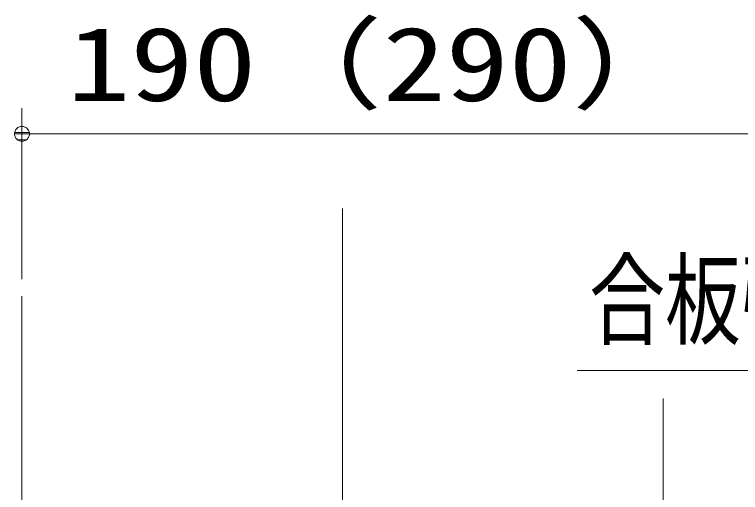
# Model space of a CAD drawing. Units: millimetres on the paper. Extents: x -305 to 305, y -152 to 152.
# Drawn here: x -40.09 to -11.78, y 91.63 to 110.27 of the extents above; entities that cross this region are included whole.
import ezdxf
from ezdxf.enums import TextEntityAlignment as Align

# ---------------------------------------------------------------- set-up
doc = ezdxf.new("R2010")
doc.units = ezdxf.units.MM
doc.linetypes.add('LONG_CHAIN', pattern=[21, 18, -1, 1, -1])
doc.layers.add('0-1_RV', color=7, linetype='Continuous', lineweight=9)
doc.layers.add('0-2_0', color=7, linetype='Continuous', lineweight=9)
doc.styles.add('ＭＳ ゴシック', font='')
doc.styles.get('ＭＳ ゴシック').set_extended_font_data('MS Gothic')

# ---------------------------------------------------------------- blocks, each defined once
blk = doc.blocks.new('_DOTSMALL')
at = {"layer": '0-2_0'}
for p, q in [((0.0746, 0.1), (-0.0746, 0.1)), ((0.1223, -0.0248), (-0.1223, -0.0248))]:
    blk.add_line(p, q, dxfattribs=at)
for points in [[(0.125, 0), (0.124, 0.0157), (0.1211, 0.0311), (0.1162, 0.046), (0.1095, 0.0602), (0.1011, 0.0735), (0.0911, 0.0856), (0.0797, 0.0963), (0.067, 0.1055), (0.0532, 0.1131), (0.0386, 0.1189), (0.0234, 0.1228), (0.0078, 0.1248), (-0.0078, 0.1248), (-0.0234, 0.1228), (-0.0386, 0.1189), (-0.0532, 0.1131), (-0.067, 0.1055), (-0.0797, 0.0963), (-0.0911, 0.0856), (-0.1011, 0.0735), (-0.1095, 0.0602), (-0.1162, 0.046), (-0.1211, 0.0311), (-0.124, 0.0157), (-0.125, 0), (0, 0)], [(-0.125, 0), (-0.124, -0.0157), (-0.1211, -0.0311), (-0.1162, -0.046), (-0.1095, -0.0602), (-0.1011, -0.0735), (-0.0911, -0.0856), (-0.0797, -0.0963), (-0.067, -0.1055), (-0.0532, -0.1131), (-0.0386, -0.1189), (-0.0234, -0.1228), (-0.0078, -0.1248), (0.0078, -0.1248), (0.0234, -0.1228), (0.0386, -0.1189), (0.0532, -0.1131), (0.067, -0.1055), (0.0797, -0.0963), (0.0911, -0.0856), (0.1011, -0.0735), (0.1095, -0.0602), (0.1162, -0.046), (0.1211, -0.0311), (0.124, -0.0157), (0.125, 0), (0, 0)]]:
    blk.add_lwpolyline(points, close=True, dxfattribs=at)

msp = doc.modelspace()

# ---------------------------------------------------------------- linework, layer by layer
at = {"layer": '0-1_RV'}
for p, q in [((-39.797, 99.95), (-39.797, 106.619)), ((-39.797, 105.619), (0.203, 105.619)), ((-39.797, 99.281), (-39.797, 84.281)), ((-14.797, 84.281), (-14.797, 95.298))]:
    msp.add_line(p, q, dxfattribs=at)
at = {"layer": '0-1_RV', "linetype": 'LONG_CHAIN'}
msp.add_line((-27.297, 68.78), (-27.297, 102.706), dxfattribs=at)
at = {"layer": '0-1_RV'}
msp.add_lwpolyline([(-18.15, 96.391), (-5.969, 96.391), (-3.99, 93.147)], dxfattribs=at)

# ---------------------------------------------------------------- block references
at = {"layer": '0-1_RV', "xscale": 2.32, "yscale": 2.32, "rotation": 180}
msp.add_blockref('_DOTSMALL', (-39.797, 105.619), dxfattribs=at)

# ---------------------------------------------------------------- texts
at = {"layer": '0-1_RV', "style": 'ＭＳ ゴシック'}
for s, width, p in [('190（290）【450】', 1.25, (-38.032, 106.034)), ('合板張り', 0.75, (-17.682, 96.835))]:
    msp.add_text(s, height=2.889, dxfattribs=dict(at, width=width)).set_placement(p, align=Align.BOTTOM_LEFT)

doc.saveas('drawing.dxf')
